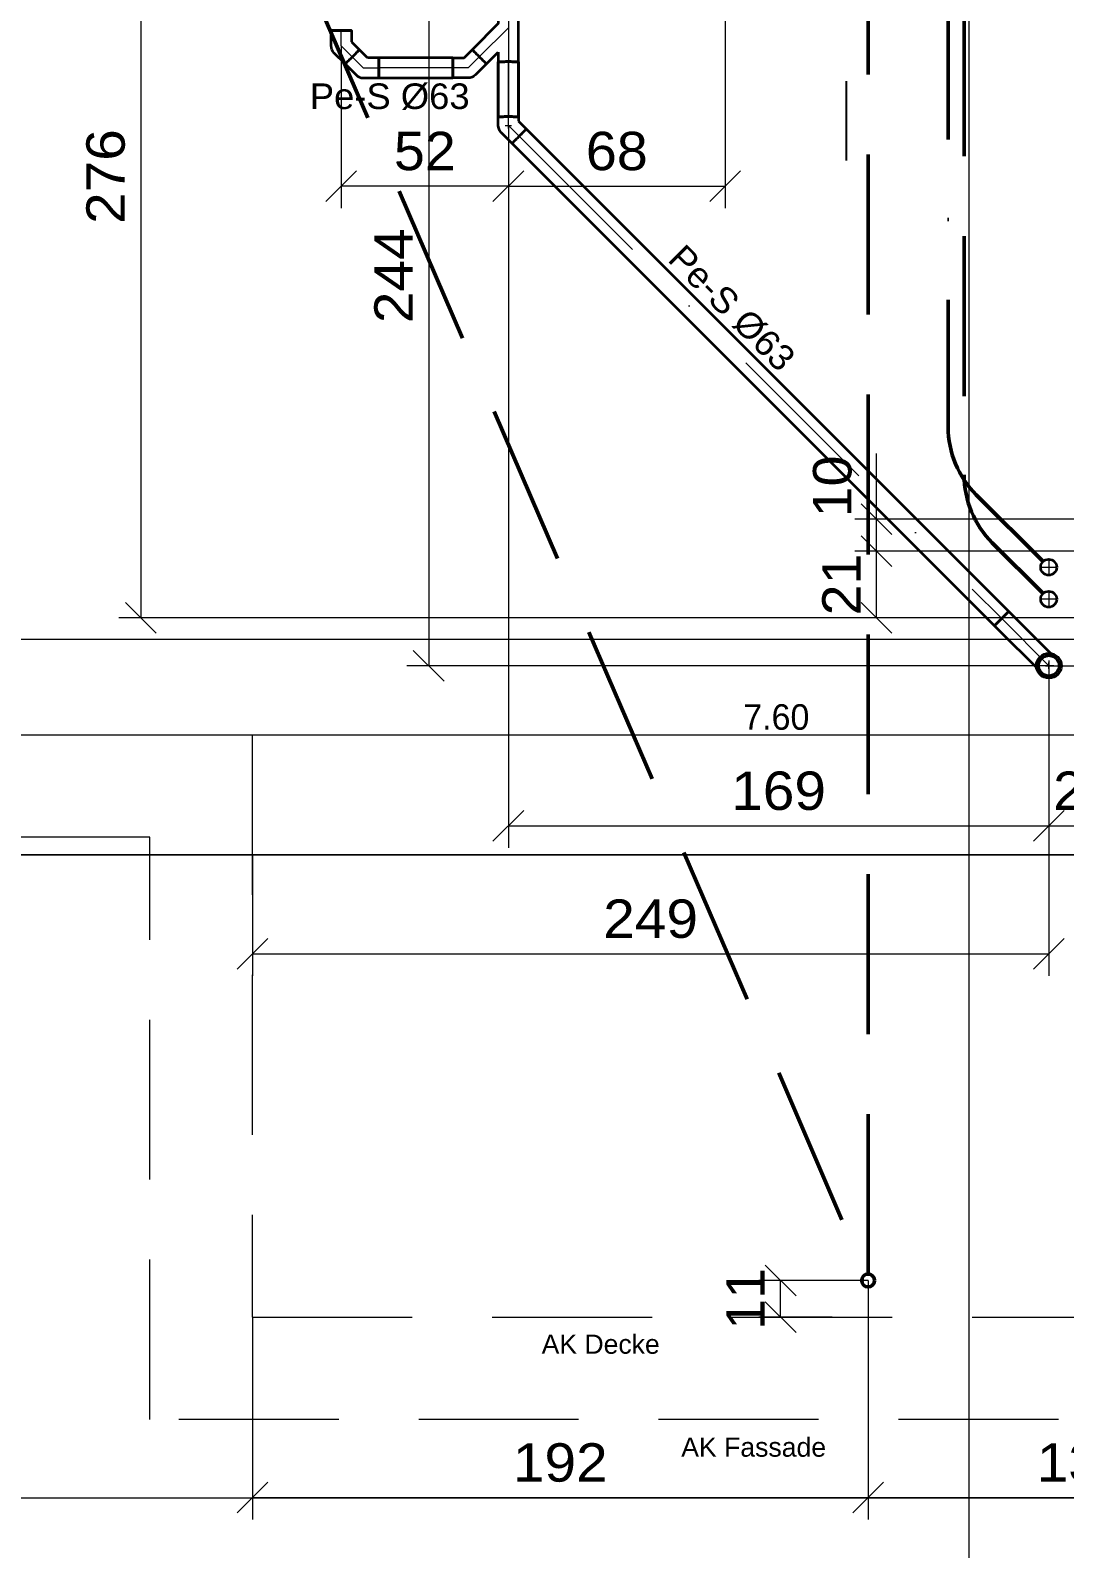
# Model space of a CAD drawing. Header units: millimetres. Extents: x -3497 to 2618, y -1809 to 2456.
# Drawn here: x -1824.5 to -1501.2, y 174.1 to 648.7 of the extents above; entities that cross this region are included whole.
import ezdxf
from ezdxf.enums import TextEntityAlignment as Align

# ---------------------------------------------------------------- set-up
doc = ezdxf.new("R2010")
doc.units = ezdxf.units.MM
doc.header["$LTSCALE"] = 100
doc.header["$PDMODE"] = 2
doc.header["$PDSIZE"] = 1
for name, pattern in [('DASHDOT', [1, 0.5, -0.25, 0, -0.25]), ('DASHED', [0.75, 0.5, -0.25]), ('HIDDENX2', [0.75, 0.5, -0.25])]:
    doc.linetypes.add(name, pattern=pattern)
for name, color, linetype, true_color in [('10-0.03 Solid', 3, 'Continuous', 0x00ff00), ('10-0.05 Solid', 1, 'Continuous', 0xff0000), ('10-0.10 Punktlinie', 9, 'Continuous', 0x808080), ('10-0.13 Solid', 7, 'Continuous', 0x000000), ('20-(100) Aussenwände', 7, 'Continuous', 0xc0c0c0), ('20-Beton', 9, 'Continuous', 0x808080), ('30-Text', 7, 'Continuous', 0xff8000), ('30-Text 6', 3, 'Continuous', 0x00ff00), ('50-Sanitärapparate', 6, 'Continuous', 0xff00ff), ('52-Entwässerung', 3, 'Continuous', 0x00ff00), ('Layer380', 7, 'Continuous', 0xff8000)]:
    doc.layers.add(name, color=color, linetype=linetype, true_color=true_color)
doc.layers.add('10-0.05 Strichpunkt', color=7, linetype='Continuous')
doc.layers.add('10-0.25 Solid', color=7, linetype='Continuous')
doc.styles.add('Arial', font='arial.ttf')
doc.dimstyles.new('ISO-25', dxfattribs={"dimtxt": 2.5, "dimasz": 2.5, "dimexe": 1.25, "dimexo": 0.625, "dimtad": 1, "dimtxsty": 'Standard', "dimcen": 2.5, "dimadec": 0, "dimazin": 0, "dimtfac": 1, "dimtmove": 0, "dimatfit": 3, "dimfxl": 0, "dimarcsym": 0})

# ---------------------------------------------------------------- blocks, each defined once
blk = doc.blocks.new('Baugruppe_450_nNn014')
at = {"layer": '10-0.25 Solid', "color": 7, "linetype": 'DASHED', "lineweight": 13}
for p, q in [((-1508.73, 480.87), (-1503.73, 480.87)), ((-1506.23, 483.37), (-1506.23, 478.37))]:
    blk.add_line(p, q, dxfattribs=at)
at = {"layer": '10-0.25 Solid', "color": 1, "linetype": 'Continuous', "lineweight": 35, "true_color": 0xff0000}
blk.add_circle((-1506.23, 480.87), 2.5, dxfattribs=at)
blk = doc.blocks.new('Baugruppe_451_nNn015')
at = {"layer": '10-0.03 Solid', "color": 7, "linetype": 'DASHED', "lineweight": 18}
for p, q in [((-1503.73, 470.87), (-1508.73, 470.87)), ((-1506.23, 473.37), (-1506.23, 468.37))]:
    blk.add_line(p, q, dxfattribs=at)
at = {"layer": '10-0.03 Solid', "color": 3, "linetype": 'Continuous', "lineweight": 35, "true_color": 0x00ff00}
blk.add_circle((-1506.23, 470.87), 2.5, dxfattribs=at)
blk = doc.blocks.new('vERiSym_220_nNn0104')
at = {"layer": '20-(100) Aussenwände', "color": 7, "linetype": 'DASHDOT', "lineweight": 18}
blk.add_point((-1506.17, 450.09), dxfattribs=at)
blk = doc.blocks.new('vEGuideLine_1479_nNn0108')
at = {"layer": '20-(100) Aussenwände', "color": 18, "linetype": 'DASHDOT', "lineweight": 13, "true_color": 0x000000}
blk.add_point((-1506.17, 450.09), dxfattribs=at)
blk = doc.blocks.new('vEGuideLine_1136_nNn0112')
at = {"layer": '20-(100) Aussenwände', "color": 18, "linetype": 'DASHDOT', "lineweight": 13, "true_color": 0x000000}
blk.add_point((-1675.1, 619.02), dxfattribs=at)
blk = doc.blocks.new('vEGuideLine_484_nNn0113')
at = {"layer": '20-(100) Aussenwände', "color": 18, "linetype": 'DASHDOT', "lineweight": 13, "true_color": 0x000000}
blk.add_point((-1675.1, 622), dxfattribs=at)
blk = doc.blocks.new('vEBranch_120_nNn0126')
at = {"layer": '20-(100) Aussenwände', "color": 7, "linetype": 'DASHDOT', "lineweight": 18}
for p, q in [((-1675.1, 655.86), (-1675.1, 621.67)), ((-1675.1, 649.51), (-1684.19, 640.43))]:
    blk.add_line(p, q, dxfattribs=at)
at = {"layer": '20-(100) Aussenwände', "color": 22, "linetype": 'Continuous', "lineweight": 35, "true_color": 0xc03000}
blk.add_lwpolyline([(-1678.25, 641.91), (-1678.25, 621.67), (-1678.22, 621.68), (-1678.14, 621.68), (-1678.01, 621.69), (-1677.83, 621.7), (-1677.6, 621.71), (-1677.33, 621.71), (-1677.02, 621.72), (-1676.68, 621.72), (-1676.31, 621.73), (-1675.92, 621.73), (-1675.51, 621.73), (-1675.1, 621.73), (-1674.69, 621.73), (-1674.28, 621.73), (-1673.89, 621.73), (-1673.53, 621.72), (-1673.18, 621.72), (-1672.87, 621.71), (-1672.6, 621.71), (-1672.37, 621.7), (-1672.19, 621.69), (-1672.06, 621.68), (-1671.98, 621.68), (-1671.95, 621.67), (-1671.95, 655.86), (-1671.98, 655.87), (-1672.06, 655.88), (-1672.19, 655.89), (-1672.37, 655.89), (-1672.6, 655.9), (-1672.87, 655.91), (-1673.18, 655.91), (-1673.53, 655.92), (-1673.89, 655.92), (-1674.28, 655.92), (-1674.69, 655.93), (-1675.1, 655.93), (-1675.51, 655.93), (-1675.92, 655.92), (-1676.31, 655.92), (-1676.68, 655.92), (-1677.02, 655.91), (-1677.33, 655.91), (-1677.6, 655.9), (-1677.83, 655.89), (-1678.01, 655.89), (-1678.14, 655.88), (-1678.22, 655.87), (-1678.25, 655.86), (-1678.25, 650.82), (-1686.41, 642.66), (-1686.39, 642.64), (-1686.33, 642.59), (-1686.23, 642.5), (-1686.1, 642.38), (-1685.93, 642.22), (-1685.74, 642.03), (-1685.52, 641.81), (-1685.27, 641.57), (-1685.01, 641.31), (-1684.73, 641.04), (-1684.45, 640.75), (-1684.15, 640.46), (-1683.86, 640.17), (-1683.58, 639.88), (-1683.3, 639.61), (-1683.05, 639.34), (-1682.81, 639.1), (-1682.59, 638.88), (-1682.4, 638.68), (-1682.24, 638.52), (-1682.12, 638.38), (-1682.03, 638.29), (-1681.97, 638.23), (-1681.96, 638.2)], close=True, dxfattribs=at)
blk.add_lwpolyline([(-1671.95, 655.86), (-1671.98, 655.87), (-1672.06, 655.88), (-1672.19, 655.89), (-1672.37, 655.89), (-1672.6, 655.9), (-1672.87, 655.91), (-1673.18, 655.91), (-1673.53, 655.92), (-1673.89, 655.92), (-1674.28, 655.92), (-1674.69, 655.93), (-1675.1, 655.93), (-1675.51, 655.93), (-1675.92, 655.92), (-1676.31, 655.92), (-1676.68, 655.92), (-1677.02, 655.91), (-1677.33, 655.91), (-1677.6, 655.9), (-1677.83, 655.89), (-1678.01, 655.89), (-1678.14, 655.88), (-1678.22, 655.87), (-1678.25, 655.86)], dxfattribs=at)
blk = doc.blocks.new('vEBow_578_nNn0127')
at = {"layer": '20-(100) Aussenwände', "color": 22, "linetype": 'Continuous', "lineweight": 35, "true_color": 0xc03000}
blk.add_line((-1692.47, 640.15), (-1692.47, 633.85), dxfattribs=at)
at = {"layer": '20-(100) Aussenwände', "color": 7, "linetype": 'DASHDOT', "lineweight": 18}
for q in [(-1692.47, 637), (-1684.19, 640.43)]:
    blk.add_line((-1687.62, 637), q, dxfattribs=at)
at = {"layer": '20-(100) Aussenwände', "color": 22, "linetype": 'Continuous', "lineweight": 35, "true_color": 0xc03000}
blk.add_lwpolyline([(-1688.92, 640.15), (-1686.41, 642.66), (-1686.39, 642.64), (-1686.33, 642.59), (-1686.23, 642.5), (-1686.1, 642.38), (-1685.93, 642.22), (-1685.74, 642.03), (-1685.52, 641.81), (-1685.27, 641.57), (-1685.01, 641.31), (-1684.73, 641.04), (-1684.45, 640.75), (-1684.15, 640.46), (-1683.86, 640.17), (-1683.58, 639.88), (-1683.3, 639.61), (-1683.05, 639.34), (-1682.81, 639.1), (-1682.59, 638.88), (-1682.4, 638.68), (-1682.24, 638.52), (-1682.12, 638.38), (-1682.03, 638.29), (-1681.97, 638.23), (-1681.96, 638.2), (-1685.39, 634.77, -0.198886), (-1687.62, 633.85), (-1692.47, 633.85), (-1692.47, 640.15), (-1688.92, 640.15)], format="xyb", close=True, dxfattribs=at)
blk.add_lwpolyline([(-1681.96, 638.2), (-1681.97, 638.23), (-1682.03, 638.29), (-1682.12, 638.38), (-1682.24, 638.52), (-1682.4, 638.68), (-1682.59, 638.88), (-1682.81, 639.1), (-1683.05, 639.34), (-1683.3, 639.61), (-1683.58, 639.88), (-1683.86, 640.17), (-1684.15, 640.46), (-1684.45, 640.75), (-1684.73, 641.04), (-1685.01, 641.31), (-1685.27, 641.57), (-1685.52, 641.81), (-1685.74, 642.03), (-1685.93, 642.22), (-1686.1, 642.38), (-1686.23, 642.5), (-1686.33, 642.59), (-1686.39, 642.64), (-1686.41, 642.66)], dxfattribs=at)
blk = doc.blocks.new('vEPipe_226_nNn0128')
at = {"layer": '20-(100) Aussenwände', "color": 7, "linetype": 'DASHDOT', "lineweight": 18}
blk.add_line((-1692.47, 637), (-1715.62, 637), dxfattribs=at)
at = {"layer": '20-(100) Aussenwände', "color": 22, "linetype": 'Continuous', "lineweight": 35, "true_color": 0xc03000}
blk.add_lwpolyline([(-1692.47, 640.15), (-1715.62, 640.15), (-1715.61, 640.12), (-1715.6, 640.04), (-1715.59, 639.91), (-1715.59, 639.73), (-1715.58, 639.5), (-1715.57, 639.23), (-1715.57, 638.92), (-1715.56, 638.58), (-1715.56, 638.21), (-1715.56, 637.82), (-1715.56, 637.41), (-1715.56, 637), (-1715.56, 636.59), (-1715.56, 636.19), (-1715.56, 635.8), (-1715.56, 635.43), (-1715.57, 635.08), (-1715.57, 634.77), (-1715.58, 634.5), (-1715.59, 634.27), (-1715.59, 634.09), (-1715.6, 633.96), (-1715.61, 633.88), (-1715.62, 633.85), (-1692.47, 633.85), (-1692.46, 633.88), (-1692.45, 633.96), (-1692.44, 634.09), (-1692.43, 634.27), (-1692.43, 634.5), (-1692.42, 634.77), (-1692.42, 635.08), (-1692.41, 635.43), (-1692.41, 635.8), (-1692.4, 636.19), (-1692.4, 636.59), (-1692.4, 637), (-1692.4, 637.41), (-1692.4, 637.82), (-1692.41, 638.21), (-1692.41, 638.58), (-1692.42, 638.92), (-1692.42, 639.23), (-1692.43, 639.5), (-1692.43, 639.73), (-1692.44, 639.91), (-1692.45, 640.04), (-1692.46, 640.12)], close=True, dxfattribs=at)
blk.add_lwpolyline([(-1692.47, 633.85), (-1692.46, 633.88), (-1692.45, 633.96), (-1692.44, 634.09), (-1692.43, 634.27), (-1692.43, 634.5), (-1692.42, 634.77), (-1692.42, 635.08), (-1692.41, 635.43), (-1692.41, 635.8), (-1692.4, 636.19), (-1692.4, 636.59), (-1692.4, 637), (-1692.4, 637.41), (-1692.4, 637.82), (-1692.41, 638.21), (-1692.41, 638.58), (-1692.42, 638.92), (-1692.42, 639.23), (-1692.43, 639.5), (-1692.43, 639.73), (-1692.44, 639.91), (-1692.45, 640.04), (-1692.46, 640.12), (-1692.47, 640.15)], dxfattribs=at)
blk = doc.blocks.new('vEBow_579_nNn0129')
at = {"layer": '20-(100) Aussenwände', "color": 7, "linetype": 'DASHDOT', "lineweight": 18}
for q in [(-1723.9, 640.43), (-1715.62, 637)]:
    blk.add_line((-1720.47, 637), q, dxfattribs=at)
at = {"layer": '20-(100) Aussenwände', "color": 22, "linetype": 'Continuous', "lineweight": 35, "true_color": 0xc03000}
blk.add_lwpolyline([(-1719.16, 640.15), (-1721.67, 642.66), (-1721.68, 642.63), (-1721.74, 642.57), (-1721.83, 642.48), (-1721.95, 642.34), (-1722.11, 642.18), (-1722.3, 641.98), (-1722.51, 641.76), (-1722.75, 641.52), (-1723.01, 641.25), (-1723.29, 640.98), (-1723.57, 640.69), (-1723.86, 640.4), (-1724.16, 640.11), (-1724.44, 639.82), (-1724.72, 639.55), (-1724.98, 639.29), (-1725.23, 639.05), (-1725.45, 638.83), (-1725.64, 638.64), (-1725.81, 638.49), (-1725.94, 638.36), (-1726.04, 638.27), (-1726.1, 638.22), (-1726.12, 638.2), (-1722.69, 634.77, 0.198939), (-1720.47, 633.85), (-1715.62, 633.85), (-1715.61, 633.88), (-1715.6, 633.96), (-1715.59, 634.09), (-1715.59, 634.27), (-1715.58, 634.5), (-1715.57, 634.77), (-1715.57, 635.08), (-1715.56, 635.43), (-1715.56, 635.8), (-1715.56, 636.19), (-1715.56, 636.59), (-1715.55, 637), (-1715.56, 637.41), (-1715.56, 637.82), (-1715.56, 638.21), (-1715.56, 638.58), (-1715.57, 638.92), (-1715.57, 639.23), (-1715.58, 639.5), (-1715.59, 639.73), (-1715.59, 639.91), (-1715.6, 640.04), (-1715.61, 640.12), (-1715.62, 640.15)], format="xyb", close=True, dxfattribs=at)
blk.add_lwpolyline([(-1715.62, 633.85), (-1715.61, 633.88), (-1715.6, 633.96), (-1715.59, 634.09), (-1715.59, 634.27), (-1715.58, 634.5), (-1715.57, 634.77), (-1715.57, 635.08), (-1715.56, 635.43), (-1715.56, 635.8), (-1715.56, 636.19), (-1715.56, 636.59), (-1715.55, 637), (-1715.56, 637.41), (-1715.56, 637.82), (-1715.56, 638.21), (-1715.56, 638.58), (-1715.57, 638.92), (-1715.57, 639.23), (-1715.58, 639.5), (-1715.59, 639.73), (-1715.59, 639.91), (-1715.6, 640.04), (-1715.61, 640.12), (-1715.62, 640.15)], dxfattribs=at)
blk = doc.blocks.new('vEBow_580_nNn0130')
at = {"layer": '20-(100) Aussenwände', "color": 22, "linetype": 'Continuous', "lineweight": 35, "true_color": 0xc03000}
blk.add_line((-1724.17, 648.71), (-1730.47, 648.71), dxfattribs=at)
at = {"layer": '20-(100) Aussenwände', "color": 7, "linetype": 'DASHDOT', "lineweight": 18}
for q in [(-1727.32, 648.71), (-1723.9, 640.43)]:
    blk.add_line((-1727.32, 643.86), q, dxfattribs=at)
at = {"layer": '20-(100) Aussenwände', "color": 22, "linetype": 'Continuous', "lineweight": 35, "true_color": 0xc03000}
blk.add_lwpolyline([(-1724.17, 645.16), (-1721.67, 642.66), (-1721.68, 642.63), (-1721.74, 642.57), (-1721.83, 642.48), (-1721.95, 642.34), (-1722.11, 642.18), (-1722.3, 641.98), (-1722.51, 641.76), (-1722.75, 641.52), (-1723.01, 641.25), (-1723.29, 640.98), (-1723.57, 640.69), (-1723.86, 640.4), (-1724.16, 640.11), (-1724.44, 639.82), (-1724.72, 639.55), (-1724.98, 639.29), (-1725.23, 639.05), (-1725.45, 638.83), (-1725.64, 638.64), (-1725.81, 638.49), (-1725.94, 638.36), (-1726.04, 638.27), (-1726.1, 638.22), (-1726.12, 638.2), (-1729.55, 641.63, -0.198886), (-1730.47, 643.86), (-1730.47, 648.71), (-1724.17, 648.71), (-1724.17, 645.16)], format="xyb", close=True, dxfattribs=at)
blk.add_lwpolyline([(-1726.12, 638.2), (-1726.1, 638.22), (-1726.04, 638.27), (-1725.94, 638.36), (-1725.81, 638.49), (-1725.64, 638.64), (-1725.45, 638.83), (-1725.23, 639.05), (-1724.98, 639.29), (-1724.72, 639.55), (-1724.44, 639.82), (-1724.16, 640.11), (-1723.86, 640.4), (-1723.57, 640.69), (-1723.29, 640.98), (-1723.01, 641.25), (-1722.75, 641.52), (-1722.51, 641.76), (-1722.3, 641.98), (-1722.11, 642.18), (-1721.95, 642.34), (-1721.83, 642.48), (-1721.74, 642.57), (-1721.68, 642.63), (-1721.67, 642.66)], dxfattribs=at)
blk = doc.blocks.new('vEPipe_657_nNn0133')
at = {"layer": '20-(100) Aussenwände', "color": 7, "linetype": 'DASHDOT', "lineweight": 18}
blk.add_line((-1675.1, 621.67), (-1675.1, 638.87), dxfattribs=at)
at = {"layer": '20-(100) Aussenwände', "color": 22, "linetype": 'Continuous', "lineweight": 35, "true_color": 0xc03000}
blk.add_lwpolyline([(-1678.25, 621.67), (-1678.25, 638.87), (-1678.22, 638.87), (-1678.14, 638.88), (-1678.01, 638.89), (-1677.83, 638.9), (-1677.6, 638.9), (-1677.33, 638.91), (-1677.02, 638.92), (-1676.68, 638.92), (-1676.31, 638.92), (-1675.92, 638.93), (-1675.51, 638.93), (-1675.1, 638.93), (-1674.69, 638.93), (-1674.28, 638.93), (-1673.89, 638.92), (-1673.53, 638.92), (-1673.18, 638.92), (-1672.87, 638.91), (-1672.6, 638.9), (-1672.37, 638.9), (-1672.19, 638.89), (-1672.06, 638.88), (-1671.98, 638.87), (-1671.95, 638.87), (-1671.95, 621.67), (-1671.98, 621.68), (-1672.06, 621.68), (-1672.19, 621.69), (-1672.37, 621.7), (-1672.6, 621.71), (-1672.87, 621.71), (-1673.18, 621.72), (-1673.53, 621.72), (-1673.89, 621.73), (-1674.28, 621.73), (-1674.69, 621.73), (-1675.1, 621.73), (-1675.51, 621.73), (-1675.92, 621.73), (-1676.31, 621.73), (-1676.68, 621.72), (-1677.02, 621.72), (-1677.33, 621.71), (-1677.6, 621.71), (-1677.83, 621.7), (-1678.01, 621.69), (-1678.14, 621.68), (-1678.22, 621.68)], close=True, dxfattribs=at)
blk.add_lwpolyline([(-1671.95, 621.67), (-1671.98, 621.68), (-1672.06, 621.68), (-1672.19, 621.69), (-1672.37, 621.7), (-1672.6, 621.71), (-1672.87, 621.71), (-1673.18, 621.72), (-1673.53, 621.72), (-1673.89, 621.73), (-1674.28, 621.73), (-1674.69, 621.73), (-1675.1, 621.73), (-1675.51, 621.73), (-1675.92, 621.73), (-1676.31, 621.73), (-1676.68, 621.72), (-1677.02, 621.72), (-1677.33, 621.71), (-1677.6, 621.71), (-1677.83, 621.7), (-1678.01, 621.69), (-1678.14, 621.68), (-1678.22, 621.68), (-1678.25, 621.67)], dxfattribs=at)
blk = doc.blocks.new('vEBow_1259_nNn0134')
at = {"layer": '20-(100) Aussenwände', "color": 7, "linetype": 'DASHDOT', "lineweight": 18}
for q in [(-1675.1, 638.87), (-1671.67, 615.59)]:
    blk.add_line((-1675.1, 619.02), q, dxfattribs=at)
at = {"layer": '20-(100) Aussenwände', "color": 22, "linetype": 'Continuous', "lineweight": 35, "true_color": 0xc03000}
blk.add_lwpolyline([(-1671.95, 620.32), (-1669.44, 617.81), (-1669.47, 617.8), (-1669.53, 617.75), (-1669.63, 617.66), (-1669.76, 617.53), (-1669.92, 617.37), (-1670.12, 617.18), (-1670.34, 616.97), (-1670.58, 616.73), (-1670.85, 616.47), (-1671.12, 616.19), (-1671.41, 615.91), (-1671.7, 615.62), (-1671.99, 615.33), (-1672.28, 615.04), (-1672.55, 614.76), (-1672.81, 614.5), (-1673.05, 614.26), (-1673.27, 614.03), (-1673.46, 613.84), (-1673.62, 613.67), (-1673.74, 613.54), (-1673.83, 613.44), (-1673.88, 613.38), (-1673.9, 613.36), (-1677.33, 616.79, -0.198939), (-1678.25, 619.02), (-1678.25, 638.87), (-1678.22, 638.87), (-1678.14, 638.88), (-1678.01, 638.89), (-1677.83, 638.9), (-1677.6, 638.9), (-1677.33, 638.91), (-1677.02, 638.92), (-1676.68, 638.92), (-1676.31, 638.92), (-1675.92, 638.93), (-1675.51, 638.93), (-1675.1, 638.93), (-1674.69, 638.93), (-1674.28, 638.93), (-1673.89, 638.92), (-1673.53, 638.92), (-1673.18, 638.92), (-1672.87, 638.91), (-1672.6, 638.9), (-1672.37, 638.9), (-1672.19, 638.89), (-1672.06, 638.88), (-1671.98, 638.87), (-1671.95, 638.87)], format="xyb", close=True, dxfattribs=at)
blk.add_lwpolyline([(-1671.95, 638.87), (-1671.98, 638.87), (-1672.06, 638.88), (-1672.19, 638.89), (-1672.37, 638.9), (-1672.6, 638.9), (-1672.87, 638.91), (-1673.18, 638.92), (-1673.53, 638.92), (-1673.89, 638.92), (-1674.28, 638.93), (-1674.69, 638.93), (-1675.1, 638.93), (-1675.51, 638.93), (-1675.92, 638.93), (-1676.31, 638.92), (-1676.68, 638.92), (-1677.02, 638.92), (-1677.33, 638.91), (-1677.6, 638.9), (-1677.83, 638.9), (-1678.01, 638.89), (-1678.14, 638.88), (-1678.22, 638.87), (-1678.25, 638.87)], dxfattribs=at)
blk = doc.blocks.new('vEPipe_833_nNn0135')
at = {"layer": '20-(100) Aussenwände', "color": 7, "linetype": 'DASHDOT', "lineweight": 18}
blk.add_line((-1671.67, 615.59), (-1520.91, 464.83), dxfattribs=at)
at = {"layer": '20-(100) Aussenwände', "color": 22, "linetype": 'Continuous', "lineweight": 35, "true_color": 0xc03000}
blk.add_lwpolyline([(-1673.9, 613.36), (-1523.14, 462.6), (-1523.13, 462.63), (-1523.08, 462.69), (-1522.99, 462.79), (-1522.86, 462.92), (-1522.71, 463.09), (-1522.52, 463.28), (-1522.3, 463.51), (-1522.06, 463.75), (-1521.81, 464.02), (-1521.53, 464.3), (-1521.25, 464.58), (-1520.96, 464.87), (-1520.67, 465.16), (-1520.38, 465.45), (-1520.1, 465.72), (-1519.84, 465.98), (-1519.59, 466.22), (-1519.37, 466.43), (-1519.17, 466.62), (-1519.01, 466.78), (-1518.87, 466.9), (-1518.77, 466.99), (-1518.71, 467.04), (-1518.68, 467.06), (-1669.44, 617.81), (-1669.47, 617.8), (-1669.53, 617.75), (-1669.63, 617.66), (-1669.76, 617.54), (-1669.93, 617.38), (-1670.13, 617.19), (-1670.35, 616.98), (-1670.6, 616.74), (-1670.86, 616.48), (-1671.14, 616.21), (-1671.42, 615.92), (-1671.72, 615.63), (-1672.01, 615.34), (-1672.29, 615.05), (-1672.56, 614.78), (-1672.82, 614.51), (-1673.06, 614.27), (-1673.28, 614.04), (-1673.46, 613.85), (-1673.62, 613.68), (-1673.75, 613.55), (-1673.83, 613.45), (-1673.88, 613.38)], close=True, dxfattribs=at)
blk.add_lwpolyline([(-1669.44, 617.81), (-1669.47, 617.8), (-1669.53, 617.75), (-1669.63, 617.66), (-1669.76, 617.54), (-1669.93, 617.38), (-1670.13, 617.19), (-1670.35, 616.98), (-1670.6, 616.74), (-1670.86, 616.48), (-1671.14, 616.21), (-1671.42, 615.92), (-1671.72, 615.63), (-1672.01, 615.34), (-1672.29, 615.05), (-1672.56, 614.78), (-1672.82, 614.51), (-1673.06, 614.27), (-1673.28, 614.04), (-1673.46, 613.85), (-1673.62, 613.68), (-1673.75, 613.55), (-1673.83, 613.45), (-1673.88, 613.38), (-1673.9, 613.36)], dxfattribs=at)
blk = doc.blocks.new('vEBow_1562_nNn0136')
at = {"layer": '20-(100) Aussenwände', "color": 22, "linetype": 'Continuous', "lineweight": 35, "true_color": 0xc03000}
blk.add_line((-1518.68, 467.06), (-1523.14, 462.6), dxfattribs=at)
at = {"layer": '20-(100) Aussenwände', "color": 7, "linetype": 'DASHDOT', "lineweight": 18}
for p, q in [((-1506.17, 450.09), (-1520.91, 464.83)), ((-1506.17, 451.66), (-1506.17, 448.51)), ((-1504.59, 450.09), (-1507.74, 450.09))]:
    blk.add_line(p, q, dxfattribs=at)
at = {"layer": '20-(100) Aussenwände', "color": 22, "linetype": 'Continuous', "lineweight": 35, "true_color": 0xc03000}
blk.add_lwpolyline([(-1503.94, 452.31), (-1518.68, 467.06), (-1523.14, 462.6), (-1508.4, 447.86), (-1508.67, 448.17), (-1508.9, 448.51), (-1509.08, 448.88), (-1509.21, 449.27), (-1509.29, 449.67), (-1509.32, 450.09), (-1509.29, 450.5), (-1509.21, 450.9), (-1509.08, 451.29), (-1508.9, 451.66), (-1508.67, 452), (-1508.4, 452.31), (-1508.09, 452.58), (-1507.74, 452.81), (-1507.37, 453), (-1506.98, 453.13), (-1506.58, 453.21), (-1506.17, 453.24), (-1505.76, 453.21), (-1505.35, 453.13), (-1504.96, 453), (-1504.59, 452.81), (-1504.25, 452.58)], close=True, dxfattribs=at)
blk = doc.blocks.new('vEMuffe_171_nNn0137')
at = {"layer": '20-(100) Aussenwände', "color": 7, "linetype": 'DASHDOT', "lineweight": 18}
for p, q in [((-1506.17, 451.66), (-1506.17, 448.51)), ((-1504.59, 450.09), (-1507.74, 450.09))]:
    blk.add_line(p, q, dxfattribs=at)
at = {"layer": '20-(100) Aussenwände', "color": 22, "linetype": 'Continuous', "lineweight": 35, "true_color": 0xc03000}
for radius in [3.9, 3.15, 3.15]:
    blk.add_circle((-1506.17, 450.09), radius, dxfattribs=at)
blk = doc.blocks.new('*D370')
at = {"layer": '10-0.05 Strichpunkt', "color": 6, "linetype": 'Continuous', "lineweight": 13, "true_color": 0xff00ff}
for p, q in [((-1585.2, 253.08), (-1594.8, 262.68)), ((-1562.66, 257.88), (-1596.86, 257.88)), ((-1590, 246.42), (-1590, 257.88)), ((-1590, 257.88), (-1590, 257.88)), ((-1594.8, 251.22), (-1585.2, 241.62)), ((-1573.92, 246.42), (-1596.86, 246.42)), ((-1590, 246.42), (-1590, 246.42))]:
    blk.add_line(p, q, dxfattribs=at)
at = {"layer": '10-0.05 Strichpunkt', "color": 6, "linetype": 'Continuous', "lineweight": 13, "true_color": 0xff00ff, "style": 'Arial', "width": 1.03866}
blk.add_text('11', height=12, rotation=90, dxfattribs=at).set_placement((-1595, 242.48), (-1595, 261.82), align=Align.FIT)
blk = doc.blocks.new('_Oblique')
at = {"color": 0, "linetype": 'ByBlock', "lineweight": -2}
blk.add_line((-0.5, -0.5), (0.5, 0.5), dxfattribs=at)
blk = doc.blocks.new('*D372')
at = {"layer": '10-0.05 Strichpunkt', "color": 6, "linetype": 'Continuous', "lineweight": 13, "true_color": 0xff00ff}
for p, q in [((-1562.66, 257.88), (-1562.66, 183.14)), ((-1755.11, 246.42), (-1755.11, 183.14)), ((-1759.91, 185.2), (-1750.31, 194.8)), ((-1557.86, 194.8), (-1567.46, 185.2)), ((-1755.11, 190), (-1562.66, 190))]:
    blk.add_line(p, q, dxfattribs=at)
at = {"layer": '10-0.05 Strichpunkt', "color": 6, "linetype": 'Continuous', "lineweight": 13, "true_color": 0xff00ff, "style": 'Arial', "width": 1.060137}
blk.add_text('192', height=12, dxfattribs=at).set_placement((-1673.69, 195), (-1644.07, 195), align=Align.FIT)
blk = doc.blocks.new('*D373')
at = {"layer": '10-0.05 Strichpunkt', "color": 6, "linetype": 'Continuous', "lineweight": 13, "true_color": 0xff00ff}
for p, q in [((-1562.66, 257.88), (-1562.66, 183.14)), ((-1427.66, 257.88), (-1427.66, 183.14)), ((-1567.46, 185.2), (-1557.86, 194.8)), ((-1422.86, 194.8), (-1432.46, 185.2)), ((-1562.66, 190), (-1427.66, 190))]:
    blk.add_line(p, q, dxfattribs=at)
at = {"layer": '10-0.05 Strichpunkt', "color": 6, "linetype": 'Continuous', "lineweight": 13, "true_color": 0xff00ff, "style": 'Arial', "width": 1.060137}
blk.add_text('135', height=12, dxfattribs=at).set_placement((-1509.97, 195), (-1480.35, 195), align=Align.FIT)
blk = doc.blocks.new('*D384')
at = {"layer": '10-0.05 Strichpunkt', "color": 6, "linetype": 'Continuous', "lineweight": 13, "true_color": 0xff00ff}
for p, q in [((-1727.32, 643.86), (-1727.32, 593.14)), ((-1675.1, 619.02), (-1675.1, 593.14)), ((-1732.12, 595.2), (-1722.52, 604.8)), ((-1670.3, 604.8), (-1679.9, 595.2)), ((-1675.1, 600), (-1727.32, 600))]:
    blk.add_line(p, q, dxfattribs=at)
at = {"layer": '10-0.05 Strichpunkt', "color": 6, "linetype": 'Continuous', "lineweight": 13, "true_color": 0xff00ff, "style": 'Arial', "width": 1.03866}
blk.add_text('52', height=12, dxfattribs=at).set_placement((-1710.88, 605), (-1691.54, 605), align=Align.FIT)
blk = doc.blocks.new('*D385')
at = {"layer": '10-0.05 Strichpunkt', "color": 6, "linetype": 'Continuous', "lineweight": 13, "true_color": 0xff00ff}
for p, q in [((-1607.31, 693.86), (-1607.31, 593.14)), ((-1675.1, 619.02), (-1675.1, 593.14)), ((-1679.9, 595.2), (-1670.3, 604.8)), ((-1602.51, 604.8), (-1612.11, 595.2)), ((-1675.1, 600), (-1607.31, 600))]:
    blk.add_line(p, q, dxfattribs=at)
at = {"layer": '10-0.05 Strichpunkt', "color": 6, "linetype": 'Continuous', "lineweight": 13, "true_color": 0xff00ff, "style": 'Arial', "width": 1.03866}
blk.add_text('68', height=12, dxfattribs=at).set_placement((-1650.88, 605), (-1631.53, 605), align=Align.FIT)
blk = doc.blocks.new('*D386')
at = {"layer": '10-0.05 Strichpunkt', "color": 6, "linetype": 'Continuous', "lineweight": 13, "true_color": 0xff00ff}
for p, q in [((-1675.1, 619.02), (-1675.1, 393.14)), ((-1506.17, 450.09), (-1506.17, 393.14)), ((-1679.9, 395.2), (-1670.3, 404.8)), ((-1501.37, 404.8), (-1510.97, 395.2)), ((-1675.1, 400), (-1506.17, 400))]:
    blk.add_line(p, q, dxfattribs=at)
at = {"layer": '10-0.05 Strichpunkt', "color": 6, "linetype": 'Continuous', "lineweight": 13, "true_color": 0xff00ff, "style": 'Arial', "width": 1.060137}
blk.add_text('169', height=12, dxfattribs=at).set_placement((-1605.44, 405), (-1575.83, 405), align=Align.FIT)
blk = doc.blocks.new('*D387')
at = {"layer": '10-0.05 Strichpunkt', "color": 6, "linetype": 'Continuous', "lineweight": 13, "true_color": 0xff00ff}
for p, q in [((-1484.16, 465.09), (-1484.16, 393.14)), ((-1506.17, 450.09), (-1506.17, 393.14)), ((-1501.37, 404.8), (-1510.97, 395.2)), ((-1488.96, 395.2), (-1479.36, 404.8)), ((-1506.17, 400), (-1484.16, 400)), ((-1506.17, 400), (-1506.17, 400)), ((-1484.16, 400), (-1484.16, 400))]:
    blk.add_line(p, q, dxfattribs=at)
at = {"layer": '10-0.05 Strichpunkt', "color": 6, "linetype": 'Continuous', "lineweight": 13, "true_color": 0xff00ff, "style": 'Arial', "width": 1.03866}
blk.add_text('22', height=12, dxfattribs=at).set_placement((-1504.84, 405), (-1485.49, 405), align=Align.FIT)
blk = doc.blocks.new('*D388')
at = {"layer": '10-0.05 Strichpunkt', "color": 6, "linetype": 'Continuous', "lineweight": 13, "true_color": 0xff00ff}
for p, q in [((-1506.17, 450.09), (-1506.17, 353.14)), ((-1755.11, 390.73), (-1755.11, 353.14)), ((-1759.91, 355.2), (-1750.31, 364.8)), ((-1501.37, 364.8), (-1510.97, 355.2)), ((-1755.11, 360), (-1506.17, 360))]:
    blk.add_line(p, q, dxfattribs=at)
at = {"layer": '10-0.05 Strichpunkt', "color": 6, "linetype": 'Continuous', "lineweight": 13, "true_color": 0xff00ff, "style": 'Arial', "width": 1.060137}
blk.add_text('249', height=12, dxfattribs=at).set_placement((-1645.45, 365), (-1615.83, 365), align=Align.FIT)
blk = doc.blocks.new('*D389')
at = {"layer": '10-0.05 Strichpunkt', "color": 6, "linetype": 'Continuous', "lineweight": 13, "true_color": 0xff00ff}
for p, q in [((-1555.2, 481.07), (-1564.8, 490.67)), ((-1484.16, 485.87), (-1566.86, 485.87)), ((-1560, 465.09), (-1560, 485.87)), ((-1560, 485.87), (-1560, 485.87)), ((-1564.8, 469.89), (-1555.2, 460.29)), ((-1484.16, 465.09), (-1566.86, 465.09)), ((-1560, 465.09), (-1560, 465.09))]:
    blk.add_line(p, q, dxfattribs=at)
at = {"layer": '10-0.05 Strichpunkt', "color": 6, "linetype": 'Continuous', "lineweight": 13, "true_color": 0xff00ff, "style": 'Arial', "width": 1.03866}
blk.add_text('21', height=12, rotation=90, dxfattribs=at).set_placement((-1565, 465.81), (-1565, 485.15), align=Align.FIT)
blk = doc.blocks.new('*D390')
at = {"layer": '10-0.05 Strichpunkt', "color": 6, "linetype": 'Continuous', "lineweight": 13, "true_color": 0xff00ff}
for p, q in [((-1560, 495.87), (-1560, 516.39)), ((-1555.2, 491.07), (-1564.8, 500.67)), ((-1484.16, 495.87), (-1566.86, 495.87)), ((-1560, 485.87), (-1560, 495.87)), ((-1560, 495.87), (-1560, 495.87)), ((-1564.8, 490.67), (-1555.2, 481.07)), ((-1484.16, 485.87), (-1566.86, 485.87)), ((-1560, 485.87), (-1560, 485.87))]:
    blk.add_line(p, q, dxfattribs=at)
at = {"layer": '10-0.05 Strichpunkt', "color": 6, "linetype": 'Continuous', "lineweight": 13, "true_color": 0xff00ff, "style": 'Arial', "width": 1.03866}
blk.add_text('10', height=12, rotation=90, dxfattribs=at).set_placement((-1567.88, 496.45), (-1567.88, 515.79), align=Align.FIT)
blk = doc.blocks.new('*D412')
at = {"layer": '10-0.05 Strichpunkt', "color": 6, "linetype": 'Continuous', "lineweight": 13, "true_color": 0xff00ff}
for p, q in [((-1794.8, 745.72), (-1785.2, 736.12)), ((-1786.84, 740.92), (-1796.86, 740.92)), ((-1790, 740.92), (-1790, 465.09)), ((-1785.2, 460.29), (-1794.8, 469.89)), ((-1484.16, 465.09), (-1796.86, 465.09))]:
    blk.add_line(p, q, dxfattribs=at)
at = {"layer": '10-0.05 Strichpunkt', "color": 6, "linetype": 'Continuous', "lineweight": 13, "true_color": 0xff00ff, "style": 'Arial', "width": 1.060137}
blk.add_text('276', height=12, rotation=90, dxfattribs=at).set_placement((-1795, 588.2), (-1795, 617.81), align=Align.FIT)
blk = doc.blocks.new('AnonymMegaMac_nNn0814')
at = {"layer": '20-Beton', "color": 8, "linetype": 'Continuous', "lineweight": 13, "true_color": 0x808080}
blk.add_line((-1967.68, 428.46), (-1207.68, 428.46), dxfattribs=at)
at = {"layer": '20-Beton', "color": 8, "linetype": 'Continuous', "lineweight": 18, "true_color": 0x808080, "style": 'Arial', "width": 0.951031}
blk.add_text('7.60', height=8, dxfattribs=at).set_placement((-1601.69, 430.05), (-1581.02, 430.05), align=Align.FIT)
blk = doc.blocks.new('AnonymMegaMac_nNn01141')
at = {"layer": '20-Beton', "color": 8, "linetype": 'Continuous', "lineweight": 13, "true_color": 0x808080}
blk.add_line((-1531.11, -1238.05), (-1531.11, 740.85), dxfattribs=at)
blk = doc.blocks.new('AnonymMegaMac_nNn01210')
at = {"layer": '20-Beton', "color": 8, "linetype": 'Continuous', "lineweight": 13, "true_color": 0x808080}
blk.add_line((-2405.2, 189.9), (812.26, 189.9), dxfattribs=at)
blk = doc.blocks.new('*D1236')
at = {"layer": '10-0.05 Strichpunkt', "color": 6, "linetype": 'Continuous', "lineweight": 13, "true_color": 0xff00ff}
for p, q in [((-1704.8, 698.67), (-1695.2, 689.07)), ((-1675.1, 693.87), (-1706.86, 693.87)), ((-1700, 693.87), (-1700, 450.09)), ((-1695.2, 445.29), (-1704.8, 454.89)), ((-1506.17, 450.09), (-1706.86, 450.09))]:
    blk.add_line(p, q, dxfattribs=at)
at = {"layer": '10-0.05 Strichpunkt', "color": 6, "linetype": 'Continuous', "lineweight": 13, "true_color": 0xff00ff, "style": 'Arial', "width": 1.060137}
blk.add_text('244', height=12, rotation=90, dxfattribs=at).set_placement((-1705, 557.17), (-1705, 586.79), align=Align.FIT)
blk = doc.blocks.new('*D1237')
at = {"layer": '10-0.05 Strichpunkt', "color": 6, "linetype": 'Continuous', "lineweight": 13, "true_color": 0xff00ff}
for p, q in [((-1395.2, 460.29), (-1404.8, 469.89)), ((-1484.16, 465.09), (-1393.14, 465.09)), ((-1400, 450.09), (-1400, 465.09)), ((-1400, 465.09), (-1400, 465.09)), ((-1404.8, 454.89), (-1395.2, 445.29)), ((-1506.17, 450.09), (-1393.14, 450.09)), ((-1400, 450.09), (-1400, 450.09))]:
    blk.add_line(p, q, dxfattribs=at)
at = {"layer": '10-0.05 Strichpunkt', "color": 6, "linetype": 'Continuous', "lineweight": 13, "true_color": 0xff00ff, "style": 'Arial', "width": 1.03866}
blk.add_text('15', height=12, rotation=90, dxfattribs=at).set_placement((-1405, 447.91), (-1405, 467.26), align=Align.FIT)

msp = doc.modelspace()

# ---------------------------------------------------------------- linework, layer by layer
at = {"layer": '10-0.05 Solid', "color": 1, "linetype": 'DASHDOT', "lineweight": 50, "true_color": 0xff0000}
for p, q in [((-1537.64, 764.68), (-1537.64, 524.71)), ((-1508, 482.64), (-1528.85, 503.5))]:
    msp.add_line(p, q, dxfattribs=at)
msp.add_arc((-1507.64, 524.71), 30, 179.9999, 225, dxfattribs=at)
at = {"layer": '10-0.10 Punktlinie', "color": 8, "linetype": 'Continuous', "lineweight": 13, "true_color": 0x808080}
for points in [[(124.32, 390.91), (-2435.2, 390.93)], [(-2430.15, 390.93), (837.28, 390.89)]]:
    msp.add_lwpolyline(points, dxfattribs=at)
at = {"layer": '10-0.13 Solid', "color": 18, "linetype": 'HIDDENX2', "lineweight": 13, "true_color": 0x000000}
for p, q in [((-2465.15, 428.46), (-1755.12, 428.46)), ((-1755.12, 428.46), (-1755.12, 246.43)), ((-1787.17, 396.43), (-2497.17, 397.24)), ((-1787.18, 214.42), (-1787.17, 396.43)), ((-1755.12, 246.43), (-1235.13, 246.43)), ((-1203.13, 214.42), (-1787.18, 214.42))]:
    msp.add_line(p, q, dxfattribs=at)
at = {"layer": '30-Text', "color": 18, "linetype": 'HIDDENX2', "lineweight": 13, "true_color": 0x000000}
msp.add_lwpolyline([(-2465.15, 428.46), (-1755.12, 428.46), (-1755.12, 246.43), (-1235.13, 246.43), (-1235.13, 428.46), (-137.67, 428.46), (-137.67, 246.37), (382.33, 246.37), (382.33, 365.9), (1092.33, 365.9), (1092.33, 740.85)], dxfattribs=at)
at = {"layer": '30-Text 6', "color": 3, "linetype": 'DASHED', "lineweight": 50, "true_color": 0x00ff00}
for p, q in [((-1532.64, 734.38), (-1532.64, 509.71)), ((-1562.66, 259.88), (-1562.66, 709.36)), ((-1738.82, 667.3), (-1563.46, 259.71)), ((-1508, 472.64), (-1523.85, 488.5))]:
    msp.add_line(p, q, dxfattribs=at)
msp.add_arc((-1502.64, 509.71), 30, 180, 225, dxfattribs=at)
at = {"layer": '50-Sanitärapparate', "color": 8, "linetype": 'Continuous', "lineweight": 13, "true_color": 0x808080}
msp.add_lwpolyline([(-2405.2, 458.43), (812.26, 458.43)], dxfattribs=at)
at = {"layer": '52-Entwässerung', "color": 3, "linetype": 'Continuous', "lineweight": 50, "true_color": 0x00ff00}
msp.add_circle((-1562.66, 257.88), 2, dxfattribs=at)
at = {"layer": 'Layer380', "color": 30, "linetype": 'DASHED', "lineweight": 25, "true_color": 0xff8000}
msp.add_line((-1569.51, 1007.88), (-1569.51, 608.02), dxfattribs=at)

# ---------------------------------------------------------------- block references
for name in ['AnonymMegaMac_nNn01141', 'vEBranch_120_nNn0126', 'vEBow_580_nNn0130', 'vEBow_579_nNn0129', 'vEBow_578_nNn0127', 'vEPipe_226_nNn0128', 'vEPipe_657_nNn0133', 'vEBow_1259_nNn0134', 'vEGuideLine_484_nNn0113', 'vEGuideLine_1136_nNn0112', 'vEPipe_833_nNn0135', 'Baugruppe_450_nNn014', 'Baugruppe_451_nNn015', 'vEBow_1562_nNn0136', 'vEMuffe_171_nNn0137', 'vERiSym_220_nNn0104', 'vEGuideLine_1479_nNn0108', 'AnonymMegaMac_nNn0814', 'AnonymMegaMac_nNn01210']:
    msp.add_blockref(name, (0, 0))

# ---------------------------------------------------------------- texts
at = {"layer": '10-0.05 Strichpunkt', "color": 216, "linetype": 'Continuous', "lineweight": 25, "true_color": 0x800080, "style": 'Arial', "width": 1.018682}
msp.add_text('Pe-S %%c63', height=8, dxfattribs=at).set_placement((-1737.16, 624.12), (-1687.21, 624.12), align=Align.FIT)
msp.add_text('Pe-S %%c63', height=8, rotation=315, dxfattribs=at).set_placement((-1625.69, 576.81), (-1590.37, 541.49), align=Align.FIT)
at = {"layer": '10-0.13 Solid', "color": 18, "linetype": 'Continuous', "lineweight": 13, "true_color": 0x000000, "style": 'Arial'}
for s, width, p, p2 in [('AK Decke', 0.990976, (-1664.69, 234.98), (-1627.79, 234.98)), ('AK Fassade', 0.992634, (-1621.07, 202.79), (-1575.79, 202.79))]:
    msp.add_text(s, height=6, dxfattribs=dict(at, width=width)).set_placement(p, p2, align=Align.FIT)

# ---------------------------------------------------------------- dimensions: what is measured, and where the dimension line sits
at = {"layer": '10-0.05 Strichpunkt', "color": 6, "linetype": 'Continuous', "lineweight": 13, "true_color": 0xff00ff}
for base, p1, p2, angle, picture, middle in [((-1790, 465.09), (-1786.84, 740.92), (-1484.16, 465.09), 270, '*D412', (-1801, 603)), ((-1700, 450.09), (-1675.1, 693.87), (-1506.17, 450.09), 270, '*D1236', (-1711, 571.98)), ((-1560, 485.87), (-1484.16, 465.09), (-1484.16, 485.87), 90, '*D389', (-1571, 475.48)), ((-1400, 465.09), (-1506.17, 450.09), (-1484.16, 465.09), 90, '*D1237', (-1411, 457.59)), ((-1590, 257.88), (-1573.92, 246.42), (-1562.66, 257.88), 90, '*D370', (-1601, 252.15))]:
    dim = msp.add_linear_dim(base=base, p1=p1, p2=p2, angle=angle, dimstyle='ISO-25', override={"dimtxt": 12, "dimasz": 12, "dimexe": 8.571429, "dimgap": 1.714286, "dimtad": 1, "dimjust": 0, "dimdec": 0, "dimzin": 8, "dimpost": '<>', "dimtxsty": 'Arial', "dimblk1": 'Oblique', "dimblk2": 'Oblique', "dimsah": 1, "dimclrd": 6, "dimclre": 6, "dimclrt": 6, "dimadec": 0}, dxfattribs=at)
    dim.commit()
    dim.dimension.update_dxf_attribs({"geometry": picture, "text_midpoint": middle, "text_rotation": 90})
for base, p1, p2, picture, middle in [((-1607.31, 600), (-1675.1, 619.02), (-1607.31, 693.86), '*D385', (-1641.2, 611)), ((-1506.17, 400), (-1675.1, 619.02), (-1506.17, 450.09), '*D386', (-1590.63, 411)), ((-1484.16, 400), (-1506.17, 450.09), (-1484.16, 465.09), '*D387', (-1495.16, 411)), ((-1506.17, 360), (-1755.11, 390.73), (-1506.17, 450.09), '*D388', (-1630.64, 371)), ((-1562.66, 190), (-1755.11, 246.42), (-1562.66, 257.88), '*D372', (-1658.88, 201)), ((-1427.66, 190), (-1562.66, 257.88), (-1427.66, 257.88), '*D373', (-1495.16, 201))]:
    dim = msp.add_linear_dim(base=base, p1=p1, p2=p2, dimstyle='ISO-25', override={"dimtxt": 12, "dimasz": 12, "dimexe": 8.571429, "dimgap": 1.714286, "dimtad": 1, "dimjust": 0, "dimdec": 0, "dimzin": 8, "dimpost": '<>', "dimtxsty": 'Arial', "dimblk1": 'Oblique', "dimblk2": 'Oblique', "dimsah": 1, "dimclrd": 6, "dimclre": 6, "dimclrt": 6, "dimadec": 0}, dxfattribs=at)
    dim.commit()
    dim.dimension.update_dxf_attribs({"geometry": picture, "text_midpoint": middle})
dim = msp.add_linear_dim(base=(-1727.32, 600), p1=(-1675.1, 619.02), p2=(-1727.32, 643.86), angle=180, dimstyle='ISO-25', override={"dimtxt": 12, "dimasz": 12, "dimexe": 8.571429, "dimgap": 1.714286, "dimtad": 1, "dimjust": 0, "dimdec": 0, "dimzin": 8, "dimpost": '<>', "dimtxsty": 'Arial', "dimblk1": 'Oblique', "dimblk2": 'Oblique', "dimsah": 1, "dimclrd": 6, "dimclre": 6, "dimclrt": 6, "dimadec": 0}, dxfattribs=at)
dim.commit()
dim.dimension.update_dxf_attribs({"geometry": '*D384', "text_midpoint": (-1701.21, 611)})
dim = msp.add_linear_dim(base=(-1560, 495.87), p1=(-1484.16, 485.87), p2=(-1484.16, 495.87), angle=90, dimstyle='ISO-25', override={"dimtxt": 12, "dimasz": 12, "dimexe": 8.571429, "dimgap": 1.714286, "dimtad": 1, "dimjust": 3, "dimdec": 0, "dimzin": 8, "dimpost": '<>', "dimtxsty": 'Arial', "dimblk1": 'Oblique', "dimblk2": 'Oblique', "dimsah": 1, "dimclrd": 6, "dimclre": 6, "dimclrt": 6, "dimadec": 0}, dxfattribs=at)
dim.commit()
dim.dimension.update_dxf_attribs({"geometry": '*D390', "text_midpoint": (-1573.88, 506.12), "dimtype": 160, "text_rotation": 90})

doc.saveas('drawing.dxf')
